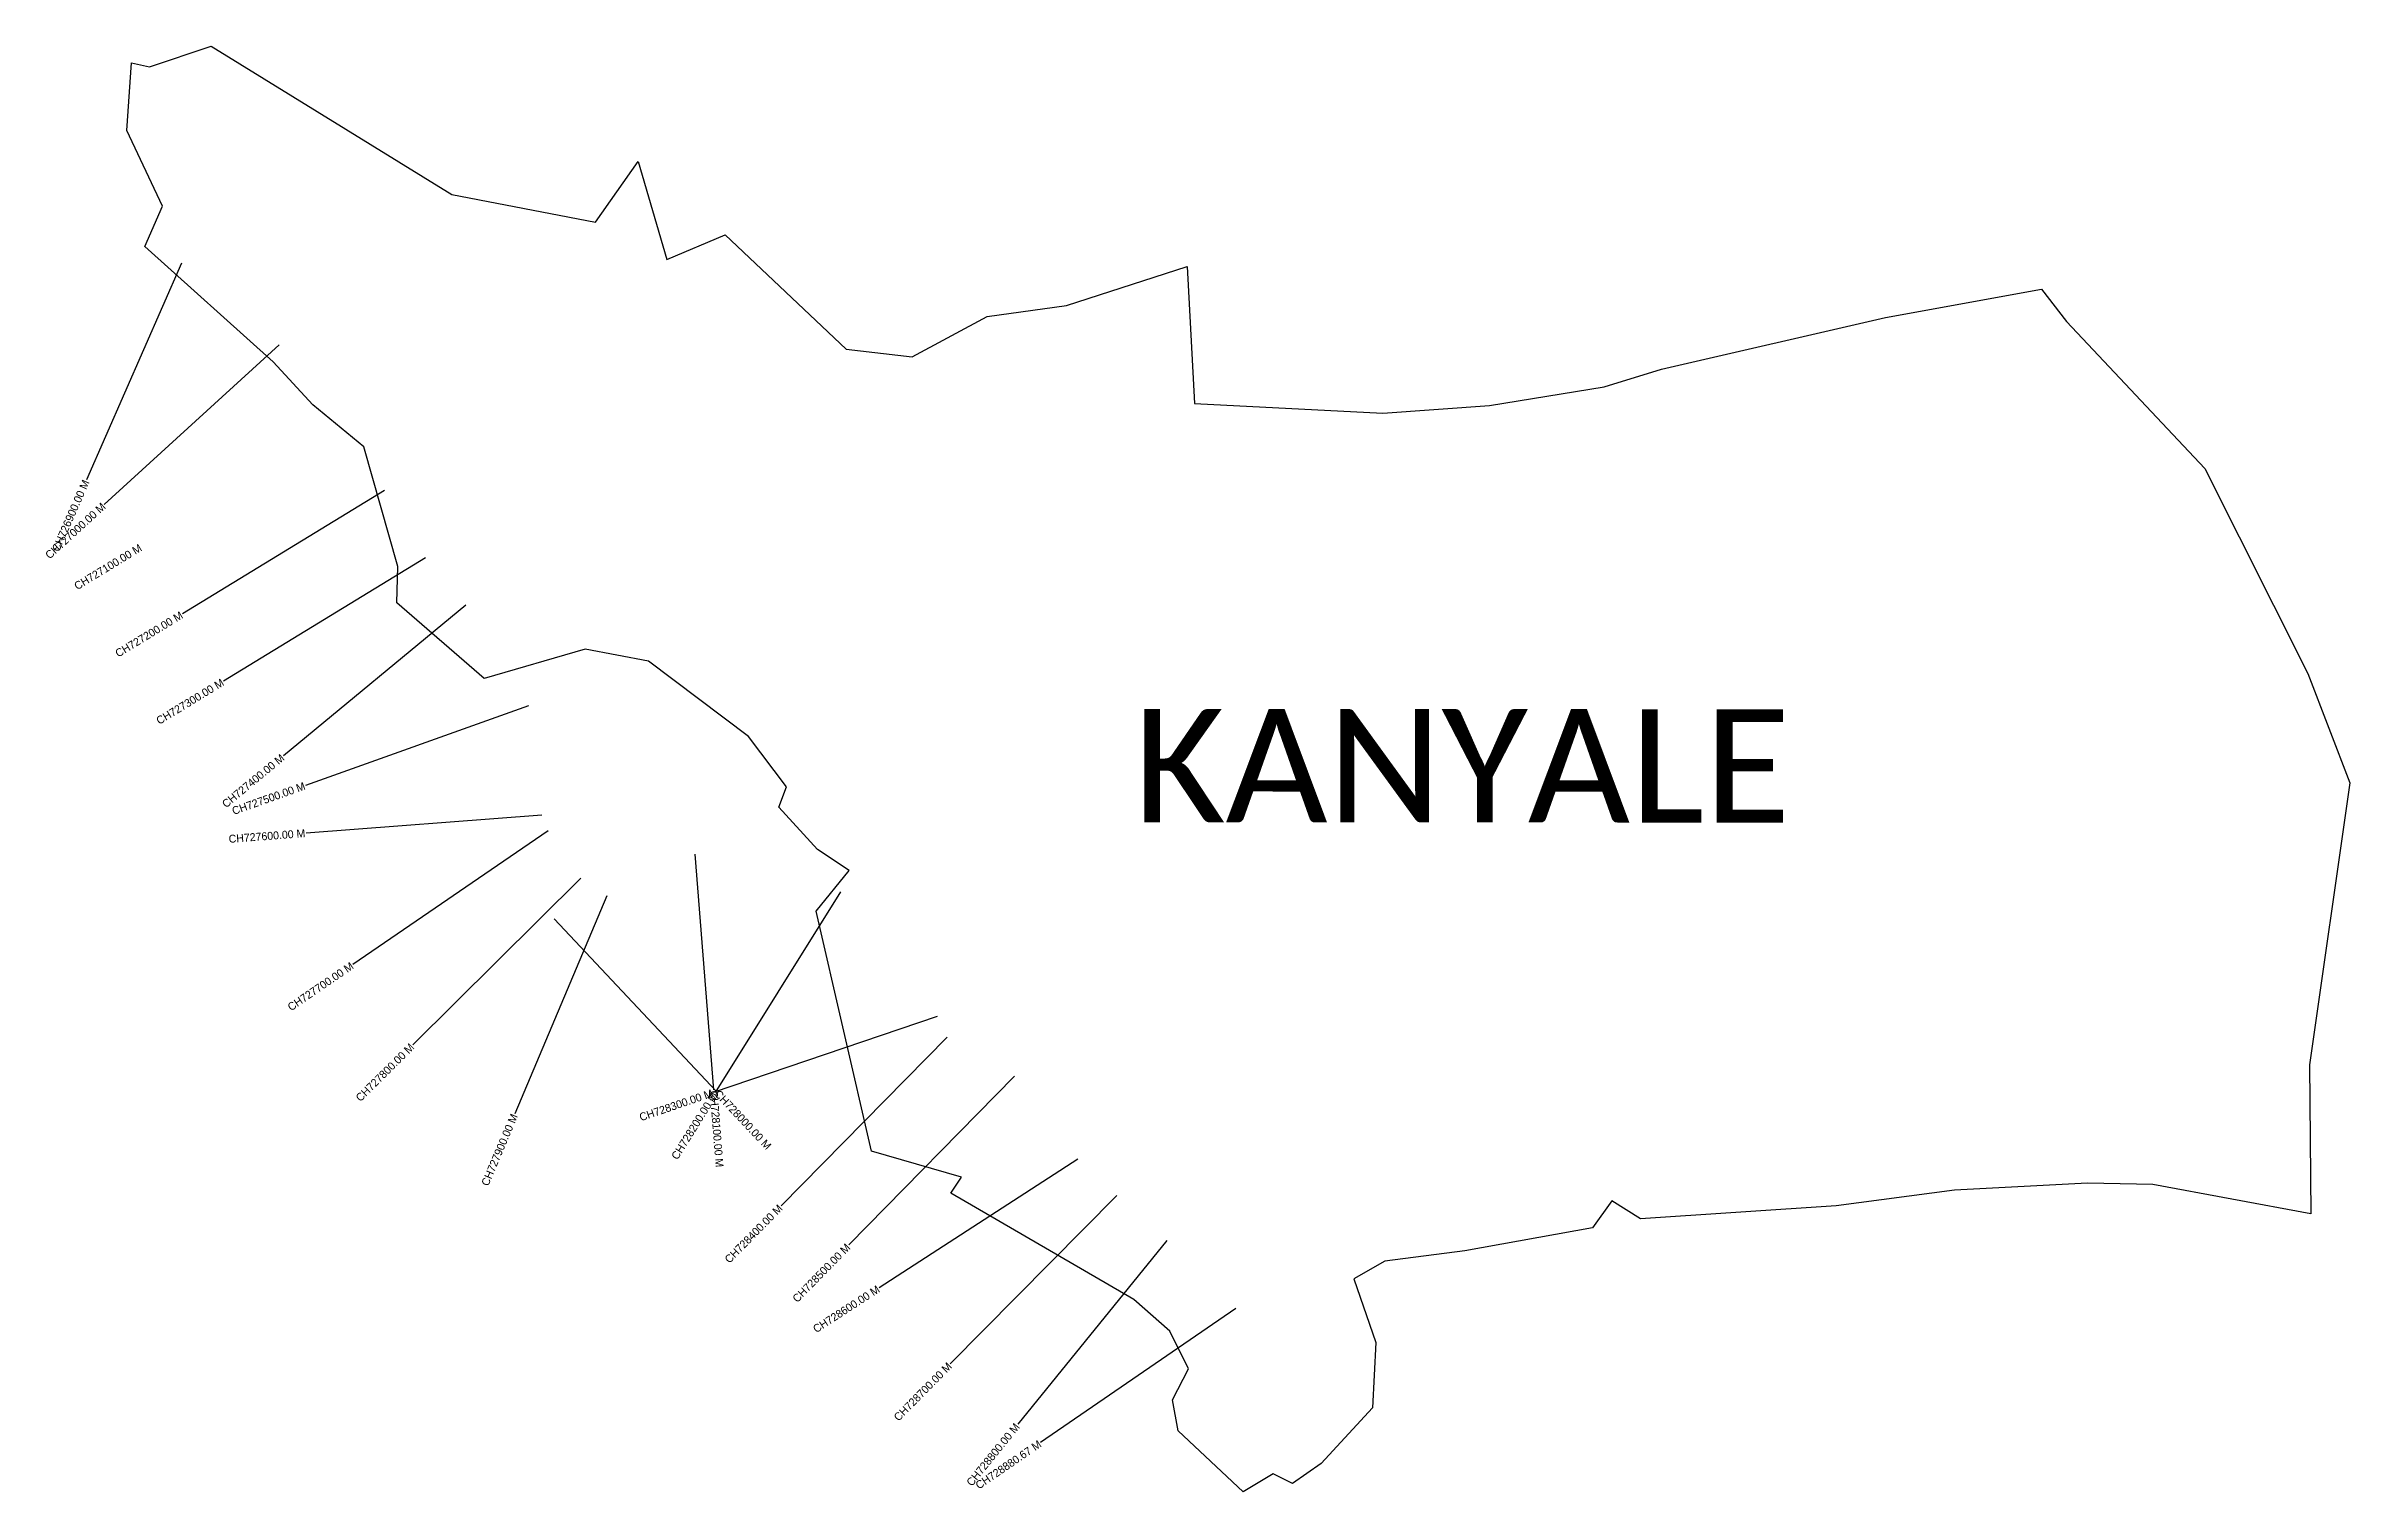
# Model space of a CAD drawing. Header units: metres. Extents: x 356730 to 359651, y 1739084 to 1740917.
import ezdxf
from ezdxf.enums import TextEntityAlignment as Align

# ---------------------------------------------------------------- set-up
doc = ezdxf.new("R2010")
doc.units = ezdxf.units.M
for name, color, linetype in [('CS', 134, 'Continuous'), ('CSMark', 6, 'Continuous'), ('village', 3, 'Continuous'), ('VILLAGE NAME', 250, 'Continuous')]:
    doc.layers.add(name, color=color, linetype=linetype)

msp = doc.modelspace()

# ---------------------------------------------------------------- linework, layer by layer
at = {"layer": 'CS'}
for p, q in [((356901.5, 1740641.9), (356780.8, 1740367.2)), ((357025, 1740538.4), (356803.4, 1740336)), ((357158.6, 1740353.5), (356902.5, 1740197.3)), ((357210.7, 1740268.1), (356954.6, 1740111.9)), ((357261.6, 1740208.3), (357030.5, 1740017.1)), ((357341.2, 1740080.4), (357058.5, 1739979.8)), ((357358.3, 1739942.1), (357059.2, 1739919.2)), ((357366.4, 1739922), (357118.7, 1739752.8)), ((357552.3, 1739892.7), (357575.9, 1739593.7)), ((357407.5, 1739862.2), (357194.5, 1739650.8)), ((357736.9, 1739844.7), (357578, 1739590.3)), ((357440.7, 1739839.8), (357323.9, 1739563.4)), ((357373.7, 1739810.6), (357579.1, 1739591.9)), ((357859.4, 1739686.7), (357575.4, 1739590.2)), ((357872, 1739660.3), (357661.5, 1739446.6)), ((357957.4, 1739611.2), (357747.4, 1739397)), ((358037.7, 1739505.9), (357786, 1739342.7)), ((358087.1, 1739459.6), (357876.1, 1739246.3)), ((358150.5, 1739402.8), (357961.6, 1739169.8)), ((358238, 1739316.3), (357990.6, 1739146.6))]:
    msp.add_line(p, q, dxfattribs=at)
at = {"layer": 'village', "color": 3, "true_color": 0x00ff00}
msp.add_polyline3d([(359650.7, 1739982.9, 0), (359599.5, 1739625.2, 0), (359601.1, 1739436.5, 0), (359400.8, 1739473.5, 0), (359317.9, 1739475.2, 0), (359149.4, 1739466.3, 0), (358999.2, 1739446.5, 0), (358751.3, 1739430.2, 0), (358715, 1739452.8, 0), (358690.4, 1739418.9, 0), (358528.6, 1739389.7, 0), (358426.9, 1739376.6, 0), (358387.8, 1739353.9, 0), (358415.5, 1739273.2, 0), (358411.2, 1739190.4, 0), (358346.4, 1739119.9, 0), (358310.1, 1739094.6, 0), (358285.3, 1739107, 0), (358247.2, 1739083.9, 0), (358164.8, 1739161.4, 0), (358157.6, 1739200.5, 0), (358178, 1739240.1, 0), (358154.5, 1739287.7, 0), (358108.7, 1739327.8, 0), (357876.8, 1739462.5, 0), (357890.3, 1739483, 0), (357776.1, 1739516.1, 0), (357706.1, 1739820.1, 0), (357747.8, 1739871.7, 0), (357707.7, 1739898.6, 0), (357658.5, 1739952.2, 0), (357668.4, 1739977.8, 0), (357620.3, 1740041.8, 0), (357493.3, 1740137.2, 0), (357413.2, 1740152.5, 0), (357285, 1740115.2, 0), (357174.3, 1740211.4, 0), (357175.5, 1740257.3, 0), (357132.3, 1740409, 0), (357067.7, 1740462.3, 0), (357017.7, 1740516.8, 0), (356854.7, 1740663, 0), (356877, 1740714.3, 0), (356832, 1740810.1, 0), (356838, 1740896.1, 0), (356860.7, 1740890.7, 0), (356939, 1740917.2, 0), (357244.1, 1740728.8, 0), (357426.2, 1740693.9, 0), (357480.3, 1740771, 0), (357516.7, 1740646.4, 0), (357590.7, 1740678, 0), (357743.9, 1740532.7, 0), (357827.7, 1740523, 0), (357922.7, 1740574.2, 0), (358023.4, 1740588.3, 0), (358176.4, 1740637.6, 0), (358185.8, 1740464, 0), (358424.3, 1740451.6, 0), (358559.8, 1740461.3, 0), (358704.9, 1740485.3, 0), (358777.6, 1740507.5, 0), (359061.8, 1740572.8, 0), (359259.8, 1740609.1, 0), (359291.2, 1740567.9, 0), (359466.7, 1740381.4, 0), (359597.4, 1740121.6, 0)], close=True, dxfattribs=at)

# ---------------------------------------------------------------- texts
at = {"layer": 'CSMark'}
for s, rotation, p in [('CH726900.00 M', 66.2741, (356780.4, 1740366.3)), ('CH727000.00 M', 42.4101, (356802.7, 1740335.4)), ('CH727100.00 M', 31.3822, (356849.6, 1740282.1)), ('CH727200.00 M', 31.3822, (356901.7, 1740196.7)), ('CH727300.00 M', 31.3822, (356953.7, 1740111.4)), ('CH727400.00 M', 39.598, (357029.7, 1740016.5)), ('CH727500.00 M', 19.5778, (357057.6, 1739979.5)), ('CH727600.00 M', 4.3646, (357058.2, 1739919.2)), ('CH727700.00 M', 34.3278, (357117.8, 1739752.2)), ('CH727800.00 M', 44.7826, (357193.8, 1739650.1)), ('CH728300.00 M', 18.7755, (357574.4, 1739589.9)), ('CH728200.00 M', 58.0063, (357577.5, 1739589.4)), ('CH727900.00 M', 67.0921, (357323.5, 1739562.5)), ('CH728400.00 M', 45.4304, (357660.8, 1739445.9)), ('CH728500.00 M', 45.5636, (357746.7, 1739396.3)), ('CH728600.00 M', 32.9564, (357785.1, 1739342.2)), ('CH728700.00 M', 45.3086, (357875.4, 1739245.6)), ('CH728800.00 M', 50.9649, (357960.9, 1739169)), ('CH728880.67 M', 34.4588, (357989.8, 1739146))]:
    msp.add_text(s, height=10, rotation=rotation, dxfattribs=at).set_placement(p, align=Align.MIDDLE_RIGHT)
for s, rotation, p in [('CH728100.00 M', 274.5117, (357576, 1739592.7)), ('CH728000.00 M', 313.197, (357579.8, 1739591.2))]:
    msp.add_text(s, height=10, rotation=rotation, dxfattribs=at).set_placement(p, align=Align.MIDDLE_LEFT)
at = {"layer": 'VILLAGE NAME', "insert": (358108.6, 1740076.6), "char_height": 143.7, "attachment_point": 1, "rotation": 359.9793}
msp.add_mtext_dynamic_manual_height_columns('{\\fCalibri|b0|i0|c0|p34;KANYALE}', width=1418, gutter_width=718.5, heights=[0], dxfattribs=at)

doc.saveas('drawing.dxf')
